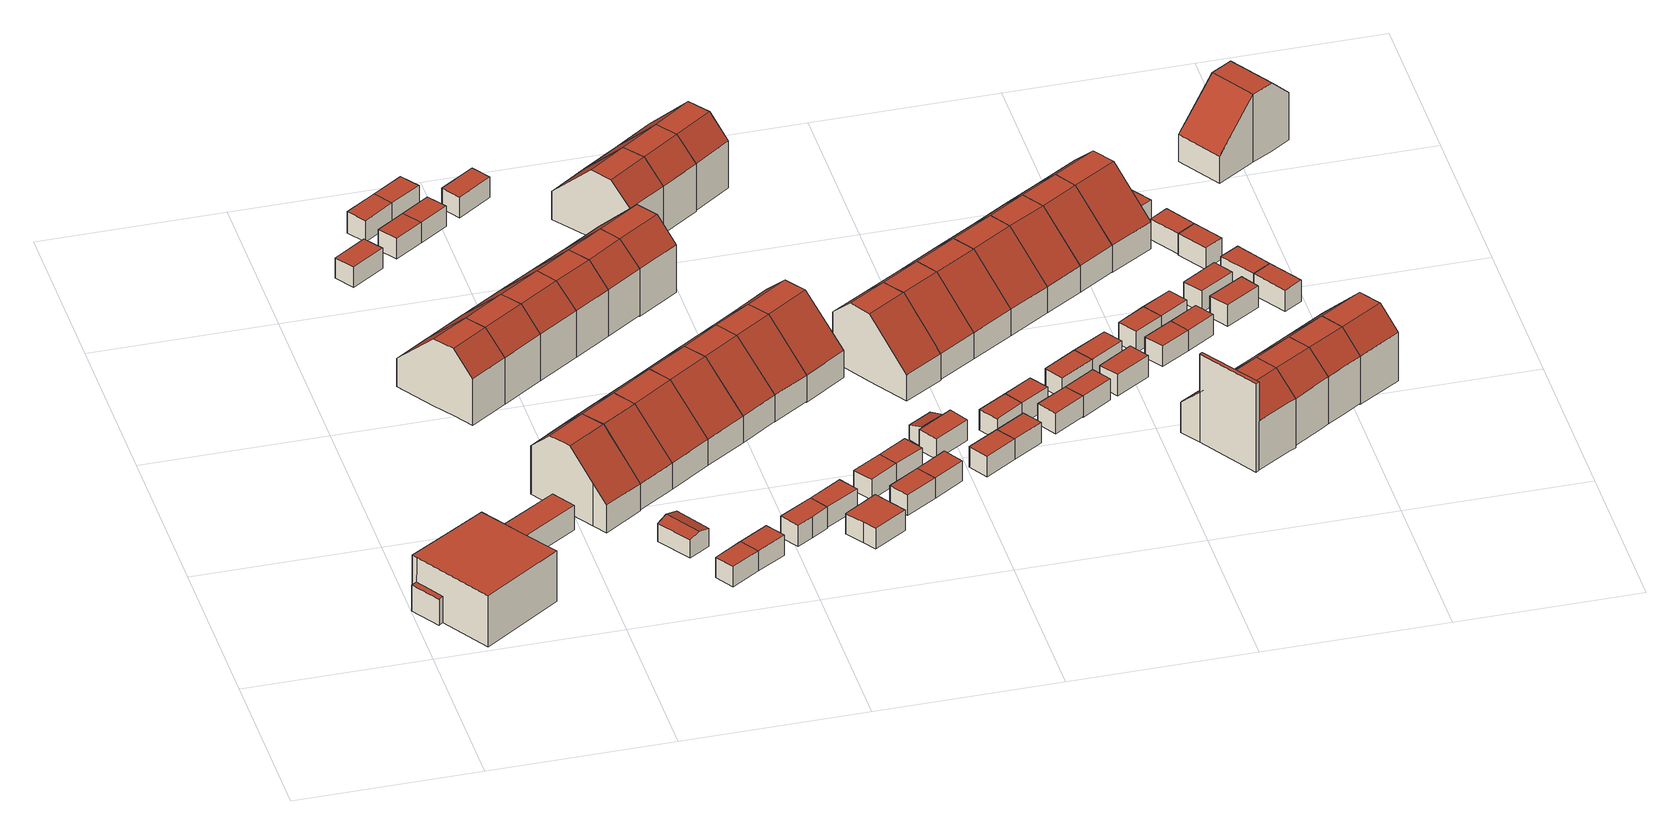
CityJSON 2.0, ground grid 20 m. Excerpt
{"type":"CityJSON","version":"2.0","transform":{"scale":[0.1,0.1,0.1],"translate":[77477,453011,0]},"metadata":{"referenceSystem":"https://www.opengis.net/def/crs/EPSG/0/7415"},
"CityObjects":{
"building1":{"type":"Building","attributes":{"Volume":748.45,"Dakoppervlakte":137.93,"Muuroppervlakte":320.01,"Vloeroppervlakte":137.93,"hoogte_Z_max_in_m_NAP":6.74,"GEB_DOEL":"woonfunctie","dateOfConstruction":"1980-01-01","measuredHeight":6.21},"geometry":[{"type":"Solid","lod":"2","boundaries":[[[[0,1,2,3,4,5,6,7,8,9,10,11,12]],[[13,14,15,16,17,18,19,20]],[[21,22,23,24]],[[25,26,27,28]],[[20,10,9,13]],[[4,3,17,16,28]],[[2,1,23,19,18]],[[1,0,24,23]],[[0,12,21,24]],[[22,21,12,11]],[[20,19,23,22,11,10]],[[28,27,5,4]],[[25,7,6,26]],[[27,26,6,5]],[[28,16,15,14,13,9,8,7,25]],[[2,18,17,3]]]],"semantics":{"surfaces":[{"type":"GroundSurface"},{"type":"RoofSurface"},{"type":"WallSurface"}],"values":[[0,1,1,1,2,2,2,2,2,2,2,2,2,2,2,2]]}}]},
"building2":{"type":"Building","attributes":{"Volume":328.91,"Dakoppervlakte":62.99,"Muuroppervlakte":180.88,"Vloeroppervlakte":48.89,"hoogte_Z_max_in_m_NAP":8.79,"GEB_DOEL":"woonfunctie","dateOfConstruction":"1979-01-01","measuredHeight":8.22},"geometry":[{"type":"Solid","lod":"2","boundaries":[[[[29,30,31,32,33,34,35,36]],[[37,38,39,40]],[[39,41,42,40]],[[43,44,42,41]],[[39,29,36,35,43,41]],[[34,44,43,35]],[[31,30,38,37]],[[39,38,30,29]],[[33,32,31,37,40,42,44,34]]]],"semantics":{"surfaces":[{"type":"GroundSurface"},{"type":"RoofSurface"},{"type":"WallSurface"}],"values":[[0,1,1,1,2,2,2,2,2]]}}]},
"building3":{"type":"Building","attributes":{"Volume":347.4,"Dakoppervlakte":66.38,"Muuroppervlakte":184.66,"Vloeroppervlakte":51.12,"hoogte_Z_max_in_m_NAP":8.81,"GEB_DOEL":"woonfunctie","dateOfConstruction":"1980-01-01","measuredHeight":8.3},"geometry":[{"type":"Solid","lod":"2","boundaries":[[[[45,46,47,48,49,50,51,52,53,54]],[[55,56,57,58,59]],[[55,60,61,56]],[[62,63,64,59,58]],[[47,46,63,62]],[[54,53,52,60,55,59,64,45]],[[51,61,60,52]],[[46,45,64,63]],[[49,48,47,62,58,57,56,61,51,50]]]],"semantics":{"surfaces":[{"type":"GroundSurface"},{"type":"RoofSurface"},{"type":"WallSurface"}],"values":[[0,1,1,1,2,2,2,2,2]]}}]},
"building4":{"type":"Building","attributes":{"Volume":26.04,"Dakoppervlakte":10.45,"Muuroppervlakte":33.63,"Vloeroppervlakte":10.45,"hoogte_Z_max_in_m_NAP":2.97,"GEB_DOEL":"onbekend","dateOfConstruction":"1979-01-01","measuredHeight":2.49},"geometry":[{"type":"Solid","lod":"2","boundaries":[[[[65,66,67,68]],[[69,70,71,72]],[[65,68,70,69]],[[68,67,71,70]],[[71,67,66,72]],[[72,66,65,69]]]],"semantics":{"surfaces":[{"type":"GroundSurface"},{"type":"RoofSurface"},{"type":"WallSurface"}],"values":[[0,1,2,2,2,2]]}}]},
"building5":{"type":"Building","attributes":{"Volume":370.6,"Dakoppervlakte":70.99,"Muuroppervlakte":186.48,"Vloeroppervlakte":55.1,"hoogte_Z_max_in_m_NAP":8.79,"GEB_DOEL":"woonfunctie","dateOfConstruction":"1979-01-01","measuredHeight":8.22},"geometry":[{"type":"Solid","lod":"2","boundaries":[[[[73,74,30,29,36,35,75,76]],[[38,77,78,39]],[[39,78,79,41]],[[80,43,41,79]],[[41,36,29,30,38,39]],[[77,38,30,74]],[[35,43,80,75]],[[43,35,36,41]],[[76,75,80,79,78,77,74,73]]]],"semantics":{"surfaces":[{"type":"GroundSurface"},{"type":"RoofSurface"},{"type":"WallSurface"}],"values":[[0,1,1,1,2,2,2,2,2]]}}]},
"building6":{"type":"Building","attributes":{"Volume":30.05,"Dakoppervlakte":12.86,"Muuroppervlakte":33.25,"Vloeroppervlakte":12.38,"hoogte_Z_max_in_m_NAP":3.21,"GEB_DOEL":"onbekend","dateOfConstruction":"1980-01-01","measuredHeight":2.62},"geometry":[{"type":"Solid","lod":"2","boundaries":[[[[81,82,83,84,85,86]],[[87,88,89,90]],[[91,90,89,92]],[[84,83,88,87]],[[81,86,91,92]],[[85,90,91,86]],[[92,89,88,83,82,81]],[[84,87,90,85]]]],"semantics":{"surfaces":[{"type":"GroundSurface"},{"type":"RoofSurface"},{"type":"WallSurface"}],"values":[[0,1,1,2,2,2,2,2]]}}]},
"building7":{"type":"Building","attributes":{"Volume":322.27,"Dakoppervlakte":62.77,"Muuroppervlakte":178.31,"Vloeroppervlakte":48.35,"hoogte_Z_max_in_m_NAP":8.81,"GEB_DOEL":"woonfunctie","dateOfConstruction":"1980-01-01","measuredHeight":8.18},"geometry":[{"type":"Solid","lod":"2","boundaries":[[[[93,94,95,96,97,98,99,100]],[[55,59,101,102]],[[55,102,103,60]],[[64,104,101,59]],[[99,103,102,101,93,100]],[[98,60,103,99]],[[95,94,104,64]],[[101,104,94,93]],[[60,98,97,96,95,64,59,55]]]],"semantics":{"surfaces":[{"type":"GroundSurface"},{"type":"RoofSurface"},{"type":"WallSurface"}],"values":[[0,1,1,1,2,2,2,2,2]]}}]},
"building8":{"type":"Building","attributes":{"Volume":22.07,"Dakoppervlakte":8.86,"Muuroppervlakte":30.44,"Vloeroppervlakte":8.86,"hoogte_Z_max_in_m_NAP":2.98,"GEB_DOEL":"onbekend","dateOfConstruction":"1980-01-01","measuredHeight":2.49},"geometry":[{"type":"Solid","lod":"2","boundaries":[[[[105,106,107,108]],[[109,110,111,112]],[[108,112,111,105]],[[108,107,109,112]],[[110,109,107,106]],[[105,111,110,106]]]],"semantics":{"surfaces":[{"type":"GroundSurface"},{"type":"RoofSurface"},{"type":"WallSurface"}],"values":[[0,1,2,2,2,2]]}}]},
"building9":{"type":"Building","attributes":{"Volume":25.07,"Dakoppervlakte":9.78,"Muuroppervlakte":33.18,"Vloeroppervlakte":9.78,"hoogte_Z_max_in_m_NAP":2.97,"GEB_DOEL":"onbekend","dateOfConstruction":"1979-01-01","measuredHeight":2.56},"geometry":[{"type":"Solid","lod":"2","boundaries":[[[[113,114,115,116]],[[117,118,119,120]],[[113,116,118,117]],[[116,115,119,118]],[[114,120,119,115]],[[114,113,117,120]]]],"semantics":{"surfaces":[{"type":"GroundSurface"},{"type":"RoofSurface"},{"type":"WallSurface"}],"values":[[0,1,2,2,2,2]]}}]},
"building10":{"type":"Building","attributes":{"Volume":22.53,"Dakoppervlakte":9.02,"Muuroppervlakte":30.72,"Vloeroppervlakte":9.02,"hoogte_Z_max_in_m_NAP":2.97,"GEB_DOEL":"onbekend","dateOfConstruction":"1979-01-01","measuredHeight":2.5},"geometry":[{"type":"Solid","lod":"2","boundaries":[[[[121,122,123,124]],[[125,126,127,128]],[[124,126,125,121]],[[124,123,127,126]],[[122,128,127,123]],[[121,125,128,122]]]],"semantics":{"surfaces":[{"type":"GroundSurface"},{"type":"RoofSurface"},{"type":"WallSurface"}],"values":[[0,1,2,2,2,2]]}}]},
"building11":{"type":"Building","attributes":{"Volume":367.57,"Dakoppervlakte":70.44,"Muuroppervlakte":186.09,"Vloeroppervlakte":54.66,"hoogte_Z_max_in_m_NAP":8.79,"GEB_DOEL":"woonfunctie","dateOfConstruction":"1979-01-01","measuredHeight":8.22},"geometry":[{"type":"Solid","lod":"2","boundaries":[[[[129,130,131,132,74,73,76,75]],[[77,133,134,78]],[[135,79,78,134]],[[136,80,79,135]],[[73,74,77,78,79,76]],[[74,132,133,77]],[[129,75,80,136]],[[80,75,76,79]],[[130,129,136,135,134,133,132,131]]]],"semantics":{"surfaces":[{"type":"GroundSurface"},{"type":"RoofSurface"},{"type":"WallSurface"}],"values":[[0,1,1,1,2,2,2,2,2]]}}]},
"building12":{"type":"Building","attributes":{"Volume":371.46,"Dakoppervlakte":72.3,"Muuroppervlakte":185,"Vloeroppervlakte":55.68,"hoogte_Z_max_in_m_NAP":8.81,"GEB_DOEL":"woonfunctie","dateOfConstruction":"1980-01-01","measuredHeight":8.19},"geometry":[{"type":"Solid","lod":"2","boundaries":[[[[100,99,137,138,139,140,94,93]],[[104,141,142,101]],[[143,144,103,102]],[[102,101,142,143]],[[93,94,104,101]],[[94,140,141,104]],[[99,103,144,137]],[[101,102,103,99,100,93]],[[142,141,140,139,138,137,144,143]]]],"semantics":{"surfaces":[{"type":"GroundSurface"},{"type":"RoofSurface"},{"type":"WallSurface"}],"values":[[0,1,1,1,2,2,2,2,2]]}}]},
"building13":{"type":"Building","attributes":{"Volume":22.11,"Dakoppervlakte":8.86,"Muuroppervlakte":30.48,"Vloeroppervlakte":8.86,"hoogte_Z_max_in_m_NAP":2.98,"GEB_DOEL":"onbekend","dateOfConstruction":"1980-01-01","measuredHeight":2.5},"geometry":[{"type":"Solid","lod":"2","boundaries":[[[[105,145,146,106]],[[111,110,147,148]],[[105,106,110,111]],[[106,146,147,110]],[[145,148,147,146]],[[105,111,148,145]]]],"semantics":{"surfaces":[{"type":"GroundSurface"},{"type":"RoofSurface"},{"type":"WallSurface"}],"values":[[0,1,2,2,2,2]]}}]},
"building14":{"type":"Building","attributes":{"Volume":24.28,"Dakoppervlakte":9.7,"Muuroppervlakte":32.24,"Vloeroppervlakte":9.7,"hoogte_Z_max_in_m_NAP":2.97,"GEB_DOEL":"onbekend","dateOfConstruction":"1979-01-01","measuredHeight":2.5},"geometry":[{"type":"Solid","lod":"2","boundaries":[[[[149,150,151,152]],[[153,154,117,120]],[[151,150,120,117]],[[150,149,153,120]],[[152,154,153,149]],[[152,151,117,154]]]],"semantics":{"surfaces":[{"type":"GroundSurface"},{"type":"RoofSurface"},{"type":"WallSurface"}],"values":[[0,1,2,2,2,2]]}}]},
"building15":{"type":"Building","attributes":{"Volume":22.43,"Dakoppervlakte":9,"Muuroppervlakte":30.63,"Vloeroppervlakte":9,"hoogte_Z_max_in_m_NAP":2.97,"GEB_DOEL":"onbekend","dateOfConstruction":"1979-01-01","measuredHeight":2.49},"geometry":[{"type":"Solid","lod":"2","boundaries":[[[[121,155,156,122]],[[125,128,157,158]],[[121,122,128,125]],[[122,156,157,128]],[[155,158,157,156]],[[121,125,158,155]]]],"semantics":{"surfaces":[{"type":"GroundSurface"},{"type":"RoofSurface"},{"type":"WallSurface"}],"values":[[0,1,2,2,2,2]]}}]},
"building16":{"type":"Building","attributes":{"Volume":331.42,"Dakoppervlakte":63.51,"Muuroppervlakte":181.22,"Vloeroppervlakte":49.29,"hoogte_Z_max_in_m_NAP":8.79,"GEB_DOEL":"woonfunctie","dateOfConstruction":"1979-01-01","measuredHeight":8.22},"geometry":[{"type":"Solid","lod":"2","boundaries":[[[[130,129,159,160,161,162,132,131]],[[133,163,164,134]],[[164,165,135,134]],[[166,136,135,165]],[[160,159,166,165]],[[129,136,166,159]],[[163,133,132,162]],[[165,164,163,162,161,160]],[[130,131,132,133,134,135,136,129]]]],"semantics":{"surfaces":[{"type":"GroundSurface"},{"type":"RoofSurface"},{"type":"WallSurface"}],"values":[[0,1,1,1,2,2,2,2,2]]}}]},
"building17":{"type":"Building","attributes":{"Volume":363.91,"Dakoppervlakte":70.53,"Muuroppervlakte":184.78,"Vloeroppervlakte":54.31,"hoogte_Z_max_in_m_NAP":8.81,"GEB_DOEL":"woonfunctie","dateOfConstruction":"1980-01-01","measuredHeight":8.22},"geometry":[{"type":"Solid","lod":"2","boundaries":[[[[137,167,168,169,170,140,139,138]],[[141,171,172,142]],[[142,172,173,143]],[[143,173,174,144]],[[139,140,141,142]],[[140,170,171,141]],[[137,144,174,167]],[[142,143,144,137,138,139]],[[168,167,174,173,172,171,170,169]]]],"semantics":{"surfaces":[{"type":"GroundSurface"},{"type":"RoofSurface"},{"type":"WallSurface"}],"values":[[0,1,1,1,2,2,2,2,2]]}}]},
"building18":{"type":"Building","attributes":{"Volume":26.15,"Dakoppervlakte":10.27,"Muuroppervlakte":34.13,"Vloeroppervlakte":10.27,"hoogte_Z_max_in_m_NAP":2.98,"GEB_DOEL":"onbekend","dateOfConstruction":"1980-01-01","measuredHeight":2.55},"geometry":[{"type":"Solid","lod":"2","boundaries":[[[[175,176,177,178,179]],[[180,181,182,183,184]],[[177,176,181,180]],[[176,175,182,181]],[[175,179,183,182]],[[178,184,183,179]],[[178,177,180,184]]]],"semantics":{"surfaces":[{"type":"GroundSurface"},{"type":"RoofSurface"},{"type":"WallSurface"}],"values":[[0,1,2,2,2,2,2]]}}]},
"building19":{"type":"Building","attributes":{"Volume":27.3,"Dakoppervlakte":10.95,"Muuroppervlakte":34.68,"Vloeroppervlakte":10.95,"hoogte_Z_max_in_m_NAP":2.97,"GEB_DOEL":"onbekend","dateOfConstruction":"1979-01-01","measuredHeight":2.49},"geometry":[{"type":"Solid","lod":"2","boundaries":[[[[185,186,187,188,189]],[[190,191,192,193,194]],[[192,191,188,187]],[[186,193,192,187]],[[186,185,194,193]],[[191,190,194,185,189,188]]]],"semantics":{"surfaces":[{"type":"GroundSurface"},{"type":"RoofSurface"},{"type":"WallSurface"}],"values":[[0,1,2,2,2,2]]}}]},
"building20":{"type":"Building","attributes":{"Volume":327.81,"Dakoppervlakte":62.83,"Muuroppervlakte":180.84,"Vloeroppervlakte":48.76,"hoogte_Z_max_in_m_NAP":8.79,"GEB_DOEL":"woonfunctie","dateOfConstruction":"1979-01-01","measuredHeight":8.23},"geometry":[{"type":"Solid","lod":"2","boundaries":[[[[162,161,160,159,195,196,197,198]],[[164,163,199,200]],[[201,165,164,200]],[[202,166,165,201]],[[165,160,161,162,163,164]],[[199,163,162,198]],[[195,159,166,202]],[[160,165,166,159]],[[196,195,202,201,200,199,198,197]]]],"semantics":{"surfaces":[{"type":"GroundSurface"},{"type":"RoofSurface"},{"type":"WallSurface"}],"values":[[0,1,1,1,2,2,2,2,2]]}}]},
"building21":{"type":"Building","attributes":{"Volume":333.55,"Dakoppervlakte":64.47,"Muuroppervlakte":181.27,"Vloeroppervlakte":49.64,"hoogte_Z_max_in_m_NAP":8.81,"GEB_DOEL":"woonfunctie","dateOfConstruction":"1980-01-01","measuredHeight":8.25},"geometry":[{"type":"Solid","lod":"2","boundaries":[[[[167,203,204,205,206,170,169,168]],[[171,207,208,172]],[[209,173,172,208]],[[209,210,174,173]],[[208,205,204,203,210,209]],[[167,174,210,203]],[[170,206,207,171]],[[207,206,205,208]],[[174,167,168,169,170,171,172,173]]]],"semantics":{"surfaces":[{"type":"GroundSurface"},{"type":"RoofSurface"},{"type":"WallSurface"}],"values":[[0,1,1,1,2,2,2,2,2]]}}]},
"building22":{"type":"Building","attributes":{"Volume":25.91,"Dakoppervlakte":10.37,"Muuroppervlakte":33.59,"Vloeroppervlakte":10.37,"hoogte_Z_max_in_m_NAP":2.98,"GEB_DOEL":"onbekend","dateOfConstruction":"1980-01-01","measuredHeight":2.5},"geometry":[{"type":"Solid","lod":"2","boundaries":[[[[211,212,213,214]],[[180,184,215,216]],[[211,214,184,180]],[[214,213,215,184]],[[212,216,215,213]],[[216,212,211,180]]]],"semantics":{"surfaces":[{"type":"GroundSurface"},{"type":"RoofSurface"},{"type":"WallSurface"}],"values":[[0,1,2,2,2,2]]}}]},
"building23":{"type":"Building","attributes":{"Volume":43.9,"Dakoppervlakte":17.48,"Muuroppervlakte":42.08,"Vloeroppervlakte":17.48,"hoogte_Z_max_in_m_NAP":2.98,"GEB_DOEL":"onbekend","dateOfConstruction":"1980-01-01","measuredHeight":2.51},"geometry":[{"type":"Solid","lod":"2","boundaries":[[[[217,218,219,220,221,222]],[[223,224,225,226,227,228]],[[224,223,217,222]],[[226,225,224,222,221,220]],[[220,219,227,226]],[[218,228,227,219]],[[223,228,218,217]]]],"semantics":{"surfaces":[{"type":"GroundSurface"},{"type":"RoofSurface"},{"type":"WallSurface"}],"values":[[0,1,2,2,2,2,2]]}}]},
"building24":{"type":"Building","attributes":{"Volume":389.28,"Dakoppervlakte":73.35,"Muuroppervlakte":191.8,"Vloeroppervlakte":56.93,"hoogte_Z_max_in_m_NAP":8.79,"GEB_DOEL":"woonfunctie","dateOfConstruction":"1979-01-01","measuredHeight":8.34},"geometry":[{"type":"Solid","lod":"2","boundaries":[[[[229,230,231,232,233,234,235,236,237]],[[238,239,240,202,201]],[[199,241,242,200]],[[238,201,200,242]],[[231,230,199,200,201,232]],[[230,229,241,199]],[[234,233,202,240]],[[202,233,232,201]],[[241,229,237,236,235,234,240,239,238,242]]]],"semantics":{"surfaces":[{"type":"GroundSurface"},{"type":"RoofSurface"},{"type":"WallSurface"}],"values":[[0,1,1,1,2,2,2,2,2]]}}]},
"building25":{"type":"Building","attributes":{"Volume":328.71,"Dakoppervlakte":62.86,"Muuroppervlakte":182.79,"Vloeroppervlakte":48.39,"hoogte_Z_max_in_m_NAP":8.81,"GEB_DOEL":"woonfunctie","dateOfConstruction":"1980-01-01","measuredHeight":8.32},"geometry":[{"type":"Solid","lod":"2","boundaries":[[[[243,244,245,246,247,248,249,250,251]],[[252,253,210,209]],[[207,254,255,208]],[[208,255,256,252,209]],[[243,256,255,244]],[[251,250,253,252,256,243]],[[250,249,210,253]],[[210,249,248,247,246,207,208,209]],[[246,245,254,207]],[[254,245,244,255]]]],"semantics":{"surfaces":[{"type":"GroundSurface"},{"type":"RoofSurface"},{"type":"WallSurface"}],"values":[[0,1,1,1,2,2,2,2,2,2]]}}]},
"building26":{"type":"Building","attributes":{"Volume":22.51,"Dakoppervlakte":8.98,"Muuroppervlakte":30.77,"Vloeroppervlakte":8.98,"hoogte_Z_max_in_m_NAP":2.98,"GEB_DOEL":"onbekend","dateOfConstruction":"1980-01-01","measuredHeight":2.51},"geometry":[{"type":"Solid","lod":"2","boundaries":[[[[257,258,259,260]],[[261,262,263,264]],[[257,260,262,261]],[[260,259,263,262]],[[258,264,263,259]],[[258,257,261,264]]]],"semantics":{"surfaces":[{"type":"GroundSurface"},{"type":"RoofSurface"},{"type":"WallSurface"}],"values":[[0,1,2,2,2,2]]}}]},
"building27":{"type":"Building","attributes":{"Volume":352.58,"Dakoppervlakte":67.32,"Muuroppervlakte":185.71,"Vloeroppervlakte":51.69,"hoogte_Z_max_in_m_NAP":8.83,"GEB_DOEL":"woonfunctie","dateOfConstruction":"1979-01-01","measuredHeight":8.35},"geometry":[{"type":"Solid","lod":"2","boundaries":[[[[265,266,267,268,269,270,271,272]],[[273,274,275,276]],[[273,277,278,274]],[[279,280,278,277]],[[271,279,277,272]],[[280,279,271,270]],[[266,276,275,267]],[[277,273,276,266,265,272]],[[268,267,275,274,278,280,270,269]]]],"semantics":{"surfaces":[{"type":"GroundSurface"},{"type":"RoofSurface"},{"type":"WallSurface"}],"values":[[0,1,1,1,2,2,2,2,2]]}}]},
"building28":{"type":"Building","attributes":{"Volume":23.99,"Dakoppervlakte":9.77,"Muuroppervlakte":31.72,"Vloeroppervlakte":9.77,"hoogte_Z_max_in_m_NAP":2.98,"GEB_DOEL":"onbekend","dateOfConstruction":"1980-01-01","measuredHeight":2.46},"geometry":[{"type":"Solid","lod":"2","boundaries":[[[[281,282,283,284]],[[285,286,287,288]],[[282,288,287,283]],[[282,281,285,288]],[[285,281,284,286]],[[283,287,286,284]]]],"semantics":{"surfaces":[{"type":"GroundSurface"},{"type":"RoofSurface"},{"type":"WallSurface"}],"values":[[0,1,2,2,2,2]]}}]},
"building29":{"type":"Building","attributes":{"Volume":389.58,"Dakoppervlakte":74.08,"Muuroppervlakte":191.22,"Vloeroppervlakte":57.02,"hoogte_Z_max_in_m_NAP":8.81,"GEB_DOEL":"woonfunctie","dateOfConstruction":"1980-01-01","measuredHeight":8.38},"geometry":[{"type":"Solid","lod":"2","boundaries":[[[[289,290,291,292,293,294,295,296,297]],[[254,298,299,255]],[[255,299,300,252,256]],[[252,300,301,253]],[[296,295,254,255]],[[295,294,298,254]],[[298,294,293,292,291,301,300,299]],[[291,290,253,301]],[[256,252,253,290,289,297]],[[296,255,256,297]]]],"semantics":{"surfaces":[{"type":"GroundSurface"},{"type":"RoofSurface"},{"type":"WallSurface"}],"values":[[0,1,1,1,2,2,2,2,2,2]]}}]},
"building30":{"type":"Building","attributes":{"Volume":22.31,"Dakoppervlakte":8.96,"Muuroppervlakte":30.54,"Vloeroppervlakte":8.96,"hoogte_Z_max_in_m_NAP":2.98,"GEB_DOEL":"onbekend","dateOfConstruction":"1980-01-01","measuredHeight":2.49},"geometry":[{"type":"Solid","lod":"2","boundaries":[[[[302,258,257,303]],[[261,264,304,305]],[[257,258,264,261]],[[258,302,304,264]],[[303,305,304,302]],[[257,261,305,303]]]],"semantics":{"surfaces":[{"type":"GroundSurface"},{"type":"RoofSurface"},{"type":"WallSurface"}],"values":[[0,1,2,2,2,2]]}}]},
"building31":{"type":"Building","attributes":{"Volume":354.08,"Dakoppervlakte":68.24,"Muuroppervlakte":184.48,"Vloeroppervlakte":52.4,"hoogte_Z_max_in_m_NAP":8.83,"GEB_DOEL":"woonfunctie","dateOfConstruction":"1979-01-01","measuredHeight":8.29},"geometry":[{"type":"Solid","lod":"2","boundaries":[[[[265,272,271,306,307,308,309,266]],[[310,311,273,276]],[[311,312,277,273]],[[313,279,277,312]],[[279,313,306,271]],[[309,310,276,266]],[[306,313,312,311,310,309,308,307]],[[276,273,277,279,271,272,265,266]]]],"semantics":{"surfaces":[{"type":"GroundSurface"},{"type":"RoofSurface"},{"type":"WallSurface"}],"values":[[0,1,1,1,2,2,2,2]]}}]},
"building32":{"type":"Building","attributes":{"Volume":23.8,"Dakoppervlakte":9.77,"Muuroppervlakte":31.46,"Vloeroppervlakte":9.77,"hoogte_Z_max_in_m_NAP":2.98,"GEB_DOEL":"onbekend","dateOfConstruction":"1980-01-01","measuredHeight":2.44},"geometry":[{"type":"Solid","lod":"2","boundaries":[[[[283,314,315,284]],[[316,287,286,317]],[[283,284,286,287]],[[286,284,315,317]],[[314,316,317,315]],[[316,314,283,287]]]],"semantics":{"surfaces":[{"type":"GroundSurface"},{"type":"RoofSurface"},{"type":"WallSurface"}],"values":[[0,1,2,2,2,2]]}}]},
"building33":{"type":"Building","attributes":{"Volume":11.42,"Dakoppervlakte":5.9,"Muuroppervlakte":20.16,"Vloeroppervlakte":5.55,"hoogte_Z_max_in_m_NAP":2.94,"GEB_DOEL":"onbekend","dateOfConstruction":"1980-01-01","measuredHeight":2.39},"geometry":[{"type":"Solid","lod":"2","boundaries":[[[[318,319,320,321]],[[322,323,324,325]],[[318,321,323,322]],[[320,324,323,321]],[[324,320,319,325]],[[319,318,322,325]]]],"semantics":{"surfaces":[{"type":"GroundSurface"},{"type":"RoofSurface"},{"type":"WallSurface"}],"values":[[0,1,2,2,2,2]]}}]},
"building34":{"type":"Building","attributes":{"Volume":27.29,"Dakoppervlakte":10.94,"Muuroppervlakte":34.73,"Vloeroppervlakte":10.94,"hoogte_Z_max_in_m_NAP":2.98,"GEB_DOEL":"onbekend","dateOfConstruction":"1980-01-01","measuredHeight":2.49},"geometry":[{"type":"Solid","lod":"2","boundaries":[[[[326,327,328,329]],[[330,331,332,333]],[[326,329,332,331]],[[329,328,333,332]],[[330,333,328,327]],[[327,326,331,330]]]],"semantics":{"surfaces":[{"type":"GroundSurface"},{"type":"RoofSurface"},{"type":"WallSurface"}],"values":[[0,1,2,2,2,2]]}}]},
"building35":{"type":"Building","attributes":{"Volume":345.46,"Dakoppervlakte":67.02,"Muuroppervlakte":182.14,"Vloeroppervlakte":51.47,"hoogte_Z_max_in_m_NAP":8.83,"GEB_DOEL":"woonfunctie","dateOfConstruction":"1979-01-01","measuredHeight":8.24},"geometry":[{"type":"Solid","lod":"2","boundaries":[[[[334,335,336,337,338,339,340,341]],[[342,313,312,343]],[[344,311,310,345]],[[343,312,311,344]],[[340,342,343,341]],[[339,313,342,340]],[[335,345,310,336]],[[343,344,345,335,334,341]],[[337,336,310,311,312,313,339,338]]]],"semantics":{"surfaces":[{"type":"GroundSurface"},{"type":"RoofSurface"},{"type":"WallSurface"}],"values":[[0,1,1,1,2,2,2,2,2]]}}]},
"building36":{"type":"Building","attributes":{"Volume":340,"Dakoppervlakte":64.78,"Muuroppervlakte":184.38,"Vloeroppervlakte":50.16,"hoogte_Z_max_in_m_NAP":8.78,"GEB_DOEL":"woonfunctie","dateOfConstruction":"1980-01-01","measuredHeight":8.31},"geometry":[{"type":"Solid","lod":"2","boundaries":[[[[346,347,348,349,350,351,352,353,354]],[[355,356,357,358]],[[357,359,360,361,358]],[[361,360,362,363]],[[348,347,362,360]],[[346,363,362,347]],[[353,352,355,358,361,363,346,354]],[[352,351,356,355]],[[350,349,359,357,356,351]],[[360,359,349,348]]]],"semantics":{"surfaces":[{"type":"GroundSurface"},{"type":"RoofSurface"},{"type":"WallSurface"}],"values":[[0,1,1,1,2,2,2,2,2,2]]}}]},
"building37":{"type":"Building","attributes":{"Volume":24.1,"Dakoppervlakte":9.57,"Muuroppervlakte":32.13,"Vloeroppervlakte":9.57,"hoogte_Z_max_in_m_NAP":2.98,"GEB_DOEL":"onbekend","dateOfConstruction":"1980-01-01","measuredHeight":2.52},"geometry":[{"type":"Solid","lod":"2","boundaries":[[[[364,365,366,367]],[[368,369,370,371]],[[367,369,368,364]],[[367,366,370,369]],[[365,371,370,366]],[[364,368,371,365]]]],"semantics":{"surfaces":[{"type":"GroundSurface"},{"type":"RoofSurface"},{"type":"WallSurface"}],"values":[[0,1,2,2,2,2]]}}]},
"building38":{"type":"Building","attributes":{"Volume":23.91,"Dakoppervlakte":9.57,"Muuroppervlakte":31.89,"Vloeroppervlakte":9.57,"hoogte_Z_max_in_m_NAP":2.98,"GEB_DOEL":"onbekend","dateOfConstruction":"1980-01-01","measuredHeight":2.5},"geometry":[{"type":"Solid","lod":"2","boundaries":[[[[364,372,373,365]],[[368,371,374,375]],[[364,365,371,368]],[[365,373,374,371]],[[372,375,374,373]],[[364,368,375,372]]]],"semantics":{"surfaces":[{"type":"GroundSurface"},{"type":"RoofSurface"},{"type":"WallSurface"}],"values":[[0,1,2,2,2,2]]}}]},
"building39":{"type":"Building","attributes":{"Volume":22.94,"Dakoppervlakte":9.07,"Muuroppervlakte":31.25,"Vloeroppervlakte":9.07,"hoogte_Z_max_in_m_NAP":3,"GEB_DOEL":"onbekend","dateOfConstruction":"1980-01-01","measuredHeight":2.53},"geometry":[{"type":"Solid","lod":"2","boundaries":[[[[376,377,378,379]],[[380,381,382,383]],[[379,382,381,376]],[[379,378,383,382]],[[380,383,378,377]],[[380,377,376,381]]]],"semantics":{"surfaces":[{"type":"GroundSurface"},{"type":"RoofSurface"},{"type":"WallSurface"}],"values":[[0,1,2,2,2,2]]}}]},
"building40":{"type":"Building","attributes":{"Volume":330.9,"Dakoppervlakte":64.22,"Muuroppervlakte":179.39,"Vloeroppervlakte":49.76,"hoogte_Z_max_in_m_NAP":8.78,"GEB_DOEL":"woonfunctie","dateOfConstruction":"1980-01-01","measuredHeight":8.17},"geometry":[{"type":"Solid","lod":"2","boundaries":[[[[384,385,386,387,388,389,390,391,392]],[[356,393,394,357]],[[360,359,357,394,395]],[[395,396,362,360]],[[392,391,359,360]],[[357,359,391,390,389,356]],[[393,356,389,388]],[[386,385,396,395,394,393,388,387]],[[384,362,396,385]],[[360,362,384,392]]]],"semantics":{"surfaces":[{"type":"GroundSurface"},{"type":"RoofSurface"},{"type":"WallSurface"}],"values":[[0,1,1,1,2,2,2,2,2,2]]}}]},
"building41":{"type":"Building","attributes":{"Volume":23.5,"Dakoppervlakte":9.07,"Muuroppervlakte":32.03,"Vloeroppervlakte":9.07,"hoogte_Z_max_in_m_NAP":3,"GEB_DOEL":"onbekend","dateOfConstruction":"1980-01-01","measuredHeight":2.59},"geometry":[{"type":"Solid","lod":"2","boundaries":[[[[397,398,399,400]],[[401,402,381,380]],[[399,398,380,381]],[[398,397,401,380]],[[400,402,401,397]],[[402,400,399,381]]]],"semantics":{"surfaces":[{"type":"GroundSurface"},{"type":"RoofSurface"},{"type":"WallSurface"}],"values":[[0,1,2,2,2,2]]}}]},
"building42":{"type":"Building","attributes":{"Volume":367.06,"Dakoppervlakte":71.13,"Muuroppervlakte":184.82,"Vloeroppervlakte":55.1,"hoogte_Z_max_in_m_NAP":8.78,"GEB_DOEL":"woonfunctie","dateOfConstruction":"1980-01-01","measuredHeight":8.19},"geometry":[{"type":"Solid","lod":"2","boundaries":[[[[403,404,405,406,388,387,386,385]],[[394,407,408,395]],[[407,394,393,409]],[[410,396,395,408]],[[404,403,410,408]],[[410,403,385,396]],[[388,406,409,393]],[[407,409,406,405,404,408]],[[387,388,393,394,395,396,385,386]]]],"semantics":{"surfaces":[{"type":"GroundSurface"},{"type":"RoofSurface"},{"type":"WallSurface"}],"values":[[0,1,1,1,2,2,2,2,2]]}}]},
"building43":{"type":"Building","attributes":{"Volume":24.39,"Dakoppervlakte":9.72,"Muuroppervlakte":32.35,"Vloeroppervlakte":9.72,"hoogte_Z_max_in_m_NAP":2.98,"GEB_DOEL":"onbekend","dateOfConstruction":"1980-01-01","measuredHeight":2.51},"geometry":[{"type":"Solid","lod":"2","boundaries":[[[[411,412,413,414]],[[415,416,417,418]],[[414,416,415,411]],[[414,413,417,416]],[[412,418,417,413]],[[412,411,415,418]]]],"semantics":{"surfaces":[{"type":"GroundSurface"},{"type":"RoofSurface"},{"type":"WallSurface"}],"values":[[0,1,2,2,2,2]]}}]},
"building44":{"type":"Building","attributes":{"Volume":24.69,"Dakoppervlakte":9.71,"Muuroppervlakte":32.74,"Vloeroppervlakte":9.71,"hoogte_Z_max_in_m_NAP":2.98,"GEB_DOEL":"onbekend","dateOfConstruction":"1980-01-01","measuredHeight":2.54},"geometry":[{"type":"Solid","lod":"2","boundaries":[[[[419,420,421,422]],[[423,424,415,418]],[[421,420,418,415]],[[420,419,423,418]],[[422,424,423,419]],[[421,415,424,422]]]],"semantics":{"surfaces":[{"type":"GroundSurface"},{"type":"RoofSurface"},{"type":"WallSurface"}],"values":[[0,1,2,2,2,2]]}}]},
"building45":{"type":"Building","attributes":{"Volume":26.26,"Dakoppervlakte":10.39,"Muuroppervlakte":34.02,"Vloeroppervlakte":10.39,"hoogte_Z_max_in_m_NAP":3,"GEB_DOEL":"onbekend","dateOfConstruction":"1980-01-01","measuredHeight":2.53},"geometry":[{"type":"Solid","lod":"2","boundaries":[[[[425,426,427,428]],[[429,430,431,432]],[[426,432,431,427]],[[426,425,429,432]],[[428,430,429,425]],[[427,431,430,428]]]],"semantics":{"surfaces":[{"type":"GroundSurface"},{"type":"RoofSurface"},{"type":"WallSurface"}],"values":[[0,1,2,2,2,2]]}}]},
"building46":{"type":"Building","attributes":{"Volume":367.02,"Dakoppervlakte":71.04,"Muuroppervlakte":184.98,"Vloeroppervlakte":55.03,"hoogte_Z_max_in_m_NAP":8.78,"GEB_DOEL":"woonfunctie","dateOfConstruction":"1980-01-01","measuredHeight":8.19},"geometry":[{"type":"Solid","lod":"2","boundaries":[[[[404,403,433,434,435,436,406,405]],[[437,407,409,438]],[[437,439,408,407]],[[440,410,408,439]],[[434,433,440,439]],[[403,410,440,433]],[[406,436,438,409]],[[438,436,435,434,439,437]],[[407,408,410,403,404,405,406,409]]]],"semantics":{"surfaces":[{"type":"GroundSurface"},{"type":"RoofSurface"},{"type":"WallSurface"}],"values":[[0,1,1,1,2,2,2,2,2]]}}]},
"building47":{"type":"Building","attributes":{"Volume":26.34,"Dakoppervlakte":10.39,"Muuroppervlakte":34.12,"Vloeroppervlakte":10.39,"hoogte_Z_max_in_m_NAP":3,"GEB_DOEL":"onbekend","dateOfConstruction":"1980-01-01","measuredHeight":2.54},"geometry":[{"type":"Solid","lod":"2","boundaries":[[[[427,441,442,428]],[[443,431,430,444]],[[427,428,430,431]],[[430,428,442,444]],[[441,443,444,442]],[[427,431,443,441]]]],"semantics":{"surfaces":[{"type":"GroundSurface"},{"type":"RoofSurface"},{"type":"WallSurface"}],"values":[[0,1,2,2,2,2]]}}]},
"building48":{"type":"Building","attributes":{"Volume":28.36,"Dakoppervlakte":10.92,"Muuroppervlakte":36.05,"Vloeroppervlakte":10.92,"hoogte_Z_max_in_m_NAP":2.98,"GEB_DOEL":"onbekend","dateOfConstruction":"1980-01-01","measuredHeight":2.6},"geometry":[{"type":"Solid","lod":"2","boundaries":[[[[445,446,447,448]],[[449,450,451,452]],[[445,448,449,452]],[[448,447,450,449]],[[446,451,450,447]],[[451,446,445,452]]]],"semantics":{"surfaces":[{"type":"GroundSurface"},{"type":"RoofSurface"},{"type":"WallSurface"}],"values":[[0,1,2,2,2,2]]}}]},
"building49":{"type":"Building","attributes":{"Volume":325.68,"Dakoppervlakte":63.16,"Muuroppervlakte":179.14,"Vloeroppervlakte":48.93,"hoogte_Z_max_in_m_NAP":8.78,"GEB_DOEL":"woonfunctie","dateOfConstruction":"1980-01-01","measuredHeight":8.18},"geometry":[{"type":"Solid","lod":"2","boundaries":[[[[453,454,436,435,434,433,455,456]],[[457,437,438,458]],[[457,459,439,437]],[[460,440,439,459]],[[456,455,460,459,457,453]],[[433,440,460,455]],[[458,438,436,454]],[[458,454,453,457]],[[440,433,434,435,436,438,437,439]]]],"semantics":{"surfaces":[{"type":"GroundSurface"},{"type":"RoofSurface"},{"type":"WallSurface"}],"values":[[0,1,1,1,2,2,2,2,2]]}}]},
"building50":{"type":"Building","attributes":{"Volume":431.73,"Dakoppervlakte":76.05,"Muuroppervlakte":253.72,"Vloeroppervlakte":59.64,"hoogte_Z_max_in_m_NAP":11.13,"GEB_DOEL":"woonfunctie","dateOfConstruction":"1980-01-01","measuredHeight":10.87},"geometry":[{"type":"Solid","lod":"2","boundaries":[[[[461,462,463,464,465,466,467,468,469,470]],[[471,472,473,474,475]],[[476,477,473,472]],[[478,479,480,481,477,476,482]],[[483,484,485,486]],[[464,463,482,476]],[[479,461,470,480]],[[474,468,467,466,471,475]],[[476,472,471,466,465,464]],[[485,484,469,468,474]],[[484,483,480,470,469]],[[477,481,486,485,474,473]],[[481,480,483,486]],[[482,463,462,461,479,478]]]],"semantics":{"surfaces":[{"type":"GroundSurface"},{"type":"RoofSurface"},{"type":"WallSurface"}],"values":[[0,1,1,1,1,2,2,2,2,2,2,2,2,2]]}}]},
"building51":{"type":"Building","attributes":{"Volume":22.92,"Dakoppervlakte":8.95,"Muuroppervlakte":31.39,"Vloeroppervlakte":8.95,"hoogte_Z_max_in_m_NAP":3,"GEB_DOEL":"onbekend","dateOfConstruction":"1980-01-01","measuredHeight":2.56},"geometry":[{"type":"Solid","lod":"2","boundaries":[[[[487,488,489,490]],[[491,492,493,494]],[[490,494,493,487]],[[490,489,491,494]],[[488,492,491,489]],[[487,493,492,488]]]],"semantics":{"surfaces":[{"type":"GroundSurface"},{"type":"RoofSurface"},{"type":"WallSurface"}],"values":[[0,1,2,2,2,2]]}}]},
"building52":{"type":"Building","attributes":{"Volume":326.1,"Dakoppervlakte":63.13,"Muuroppervlakte":179.45,"Vloeroppervlakte":48.91,"hoogte_Z_max_in_m_NAP":8.78,"GEB_DOEL":"woonfunctie","dateOfConstruction":"1980-01-01","measuredHeight":8.19},"geometry":[{"type":"Solid","lod":"2","boundaries":[[[[495,496,497,498,454,453,456,455]],[[499,457,458,500]],[[499,501,459,457]],[[502,460,459,501]],[[499,497,496,495,502,501]],[[455,460,502,495]],[[500,458,454,498]],[[500,498,497,499]],[[457,459,460,455,456,453,454,458]]]],"semantics":{"surfaces":[{"type":"GroundSurface"},{"type":"RoofSurface"},{"type":"WallSurface"}],"values":[[0,1,1,1,2,2,2,2,2]]}}]},
"building53":{"type":"Building","attributes":{"Volume":22.47,"Dakoppervlakte":8.99,"Muuroppervlakte":30.7,"Vloeroppervlakte":8.99,"hoogte_Z_max_in_m_NAP":3,"GEB_DOEL":"onbekend","dateOfConstruction":"1980-01-01","measuredHeight":2.5},"geometry":[{"type":"Solid","lod":"2","boundaries":[[[[503,504,505,506]],[[507,508,509,510]],[[504,510,509,505]],[[504,503,507,510]],[[506,508,507,503]],[[505,509,508,506]]]],"semantics":{"surfaces":[{"type":"GroundSurface"},{"type":"RoofSurface"},{"type":"WallSurface"}],"values":[[0,1,2,2,2,2]]}}]},
"building54":{"type":"Building","attributes":{"Volume":23.16,"Dakoppervlakte":8.95,"Muuroppervlakte":31.72,"Vloeroppervlakte":8.95,"hoogte_Z_max_in_m_NAP":3,"GEB_DOEL":"onbekend","dateOfConstruction":"1980-01-01","measuredHeight":2.59},"geometry":[{"type":"Solid","lod":"2","boundaries":[[[[487,511,512,488]],[[492,513,514,493]],[[487,488,492,493]],[[488,512,513,492]],[[511,514,513,512]],[[487,493,514,511]]]],"semantics":{"surfaces":[{"type":"GroundSurface"},{"type":"RoofSurface"},{"type":"WallSurface"}],"values":[[0,1,2,2,2,2]]}}]},
"building55":{"type":"Building","attributes":{"Volume":333.13,"Dakoppervlakte":63.78,"Muuroppervlakte":181.96,"Vloeroppervlakte":49.46,"hoogte_Z_max_in_m_NAP":8.79,"GEB_DOEL":"woonfunctie","dateOfConstruction":"1980-01-01","measuredHeight":8.21},"geometry":[{"type":"Solid","lod":"2","boundaries":[[[[515,516,517,518,519,520,521,522,523]],[[471,524,525,526,472]],[[472,526,527,476]],[[482,476,527,528]],[[518,528,527,519]],[[517,482,528,518]],[[471,523,522,521,525,524]],[[527,526,525,521,520,519]],[[516,515,523,471,472,476,482,517]]]],"semantics":{"surfaces":[{"type":"GroundSurface"},{"type":"RoofSurface"},{"type":"WallSurface"}],"values":[[0,1,1,1,2,2,2,2,2]]}}]},
"building56":{"type":"Building","attributes":{"Volume":22.71,"Dakoppervlakte":8.98,"Muuroppervlakte":31.04,"Vloeroppervlakte":8.98,"hoogte_Z_max_in_m_NAP":3,"GEB_DOEL":"onbekend","dateOfConstruction":"1980-01-01","measuredHeight":2.53},"geometry":[{"type":"Solid","lod":"2","boundaries":[[[[505,529,530,506]],[[508,531,532,509]],[[505,506,508,509]],[[506,530,531,508]],[[531,530,529,532]],[[529,505,509,532]]]],"semantics":{"surfaces":[{"type":"GroundSurface"},{"type":"RoofSurface"},{"type":"WallSurface"}],"values":[[0,1,2,2,2,2]]}}]},
"building57":{"type":"Building","attributes":{"Volume":387.81,"Dakoppervlakte":73.92,"Muuroppervlakte":190.14,"Vloeroppervlakte":57.27,"hoogte_Z_max_in_m_NAP":8.78,"GEB_DOEL":"woonfunctie","dateOfConstruction":"1980-01-01","measuredHeight":8.29},"geometry":[{"type":"Solid","lod":"2","boundaries":[[[[533,534,535,536,537,538,539,540]],[[499,500,541,542]],[[501,499,542,543]],[[501,543,544,502]],[[538,537,536,500,499,501]],[[541,500,536,535]],[[539,502,544,540]],[[538,501,502,539]],[[533,540,544,543,542,541,535,534]]]],"semantics":{"surfaces":[{"type":"GroundSurface"},{"type":"RoofSurface"},{"type":"WallSurface"}],"values":[[0,1,1,1,2,2,2,2,2]]}}]},
"building58":{"type":"Building","attributes":{"Volume":331.3,"Dakoppervlakte":63.68,"Muuroppervlakte":181.16,"Vloeroppervlakte":49.38,"hoogte_Z_max_in_m_NAP":8.79,"GEB_DOEL":"woonfunctie","dateOfConstruction":"1980-01-01","measuredHeight":8.19},"geometry":[{"type":"Solid","lod":"2","boundaries":[[[[545,546,547,521,520,519,518,548,549,550]],[[551,552,553,554,526,525]],[[526,554,555,527]],[[528,527,555,556]],[[521,525,526,527,519,520]],[[525,521,547,546,545,553,552,551]],[[518,528,556,548]],[[527,528,518,519]],[[553,545,550,549,548,556,555,554]]]],"semantics":{"surfaces":[{"type":"GroundSurface"},{"type":"RoofSurface"},{"type":"WallSurface"}],"values":[[0,1,1,1,2,2,2,2,2]]}}]},
"building59":{"type":"Building","attributes":{"Volume":28.24,"Dakoppervlakte":10.92,"Muuroppervlakte":35.97,"Vloeroppervlakte":10.92,"hoogte_Z_max_in_m_NAP":3,"GEB_DOEL":"onbekend","dateOfConstruction":"1980-01-01","measuredHeight":2.59},"geometry":[{"type":"Solid","lod":"2","boundaries":[[[[557,558,559,560]],[[561,562,563,564]],[[560,562,561,557]],[[560,559,563,562]],[[558,564,563,559]],[[558,557,561,564]]]],"semantics":{"surfaces":[{"type":"GroundSurface"},{"type":"RoofSurface"},{"type":"WallSurface"}],"values":[[0,1,2,2,2,2]]}}]},
"building60":{"type":"Building","attributes":{"Volume":28.02,"Dakoppervlakte":10.97,"Muuroppervlakte":35.51,"Vloeroppervlakte":10.97,"hoogte_Z_max_in_m_NAP":3,"GEB_DOEL":"onbekend","dateOfConstruction":"1980-01-01","measuredHeight":2.55},"geometry":[{"type":"Solid","lod":"2","boundaries":[[[[565,566,567,568]],[[569,570,571,572]],[[568,572,571,565]],[[568,567,569,572]],[[566,570,569,567]],[[565,571,570,566]]]],"semantics":{"surfaces":[{"type":"GroundSurface"},{"type":"RoofSurface"},{"type":"WallSurface"}],"values":[[0,1,2,2,2,2]]}}]},
"building61":{"type":"Building","attributes":{"Volume":28.02,"Dakoppervlakte":10.88,"Muuroppervlakte":35.72,"Vloeroppervlakte":10.88,"hoogte_Z_max_in_m_NAP":3,"GEB_DOEL":"onbekend","dateOfConstruction":"1980-01-01","measuredHeight":2.57},"geometry":[{"type":"Solid","lod":"2","boundaries":[[[[573,574,575,576]],[[577,578,579,580]],[[575,578,577,576]],[[574,579,578,575]],[[579,574,573,580]],[[573,576,577,580]]]],"semantics":{"surfaces":[{"type":"GroundSurface"},{"type":"RoofSurface"},{"type":"WallSurface"}],"values":[[0,1,2,2,2,2]]}}]},
"building62":{"type":"Building","attributes":{"Volume":22.92,"Dakoppervlakte":9,"Muuroppervlakte":31.3,"Vloeroppervlakte":9,"hoogte_Z_max_in_m_NAP":3,"GEB_DOEL":"onbekend","dateOfConstruction":"1980-01-01","measuredHeight":2.55},"geometry":[{"type":"Solid","lod":"2","boundaries":[[[[581,582,583,584]],[[585,586,587,588]],[[583,582,585,588]],[[585,582,581,586]],[[584,587,586,581]],[[584,583,588,587]]]],"semantics":{"surfaces":[{"type":"GroundSurface"},{"type":"RoofSurface"},{"type":"WallSurface"}],"values":[[0,1,2,2,2,2]]}}]},
"building63":{"type":"Building","attributes":{"Volume":23.03,"Dakoppervlakte":9,"Muuroppervlakte":31.44,"Vloeroppervlakte":9,"hoogte_Z_max_in_m_NAP":3,"GEB_DOEL":"onbekend","dateOfConstruction":"1980-01-01","measuredHeight":2.56},"geometry":[{"type":"Solid","lod":"2","boundaries":[[[[589,590,591,592]],[[593,594,585,588]],[[589,592,593,588]],[[592,591,594,593]],[[590,585,594,591]],[[589,588,585,590]]]],"semantics":{"surfaces":[{"type":"GroundSurface"},{"type":"RoofSurface"},{"type":"WallSurface"}],"values":[[0,1,2,2,2,2]]}}]},
"building64":{"type":"Building","attributes":{"Volume":390.81,"Dakoppervlakte":73.79,"Muuroppervlakte":192.05,"Vloeroppervlakte":57.21,"hoogte_Z_max_in_m_NAP":8.79,"GEB_DOEL":"woonfunctie","dateOfConstruction":"1980-01-01","measuredHeight":8.32},"geometry":[{"type":"Solid","lod":"2","boundaries":[[[[595,596,597,598,599,600,601,602]],[[603,554,553,604]],[[555,554,603,605]],[[605,606,556,555]],[[597,606,605,598]],[[597,596,556,606]],[[604,553,601,600]],[[605,603,604,600,599,598]],[[595,602,601,553,554,555,556,596]]]],"semantics":{"surfaces":[{"type":"GroundSurface"},{"type":"RoofSurface"},{"type":"WallSurface"}],"values":[[0,1,1,1,2,2,2,2,2]]}}]},
"building65":{"type":"Building","attributes":{"Volume":26.54,"Dakoppervlakte":10.44,"Muuroppervlakte":34.28,"Vloeroppervlakte":10.44,"hoogte_Z_max_in_m_NAP":3,"GEB_DOEL":"onbekend","dateOfConstruction":"1980-01-01","measuredHeight":2.54},"geometry":[{"type":"Solid","lod":"2","boundaries":[[[[607,608,609,610]],[[611,612,613,614]],[[607,610,613,612]],[[613,610,609,614]],[[608,611,614,609]],[[608,607,612,611]]]],"semantics":{"surfaces":[{"type":"GroundSurface"},{"type":"RoofSurface"},{"type":"WallSurface"}],"values":[[0,1,2,2,2,2]]}}]},
"building66":{"type":"Building","attributes":{"Volume":27.23,"Dakoppervlakte":10.44,"Muuroppervlakte":35.17,"Vloeroppervlakte":10.44,"hoogte_Z_max_in_m_NAP":3,"GEB_DOEL":"onbekend","dateOfConstruction":"1980-01-01","measuredHeight":2.61},"geometry":[{"type":"Solid","lod":"2","boundaries":[[[[615,616,617,618]],[[612,619,620,613]],[[612,615,618,619]],[[618,617,620,619]],[[616,613,620,617]],[[615,612,613,616]]]],"semantics":{"surfaces":[{"type":"GroundSurface"},{"type":"RoofSurface"},{"type":"WallSurface"}],"values":[[0,1,2,2,2,2]]}}]},
"building67":{"type":"Building","attributes":{"Volume":386.83,"Dakoppervlakte":74.23,"Muuroppervlakte":189.16,"Vloeroppervlakte":57.27,"hoogte_Z_max_in_m_NAP":9.16,"GEB_DOEL":"woonfunctie","dateOfConstruction":"1980-01-01","measuredHeight":8.27},"geometry":[{"type":"Solid","lod":"2","boundaries":[[[[621,622,623,624,625,626,627,628]],[[629,630,631,632]],[[633,632,631,634]],[[634,635,636,633]],[[623,622,635,634,631,624]],[[622,621,636,635]],[[626,625,630,629]],[[631,630,625,624]],[[627,626,629,632,633,636,621,628]]]],"semantics":{"surfaces":[{"type":"GroundSurface"},{"type":"RoofSurface"},{"type":"WallSurface"}],"values":[[0,1,1,1,2,2,2,2,2]]}}]}
},
"vertices":[
[0,83,5],[6,87,5],[3,92,5],[35,112,5],[89,146,5],[177,202,5],[193,177,5],[105,121,5],[117,102,5],[144,62,5],[58,4,5],[25,56,5],[20,52,5],[144,62,67],[117,102,67],[105,121,67],[89,146,67],[35,112,67],[3,92,67],[6,87,67],[58,4,67],[20,52,37],[25,56,37],[6,87,37],[0,83,37],[105,121,35],[193,177,35],[177,202,35],[89,146,35],
[167,425,6],[181,403,6],[141,376,6],[127,398,6],[112,419,6],[85,461,6],[124,488,6],[152,446,6],[141,376,63],[181,403,63],[167,425,88],[127,398,88],[152,446,88],[112,419,88],[124,488,40],[85,461,40],
[265,192,5],[223,164,5],[213,179,5],[196,205,5],[192,211,5],[181,227,5],[167,248,5],[208,276,5],[222,255,5],[238,233,5],[222,255,88],[181,227,88],[192,211,88],[196,205,88],[238,233,88],[208,276,64],[167,248,64],[213,179,57],[223,164,39],[265,192,38],
[74,659,5],[110,683,5],[124,663,5],[88,639,5],[74,659,30],[88,639,30],[124,663,30],[110,683,30],
[212,455,6],[226,433,6],[169,518,6],[197,476,6],[226,433,63],[212,455,88],[197,476,88],[169,518,40],
[315,114,6],[303,106,6],[292,99,6],[268,135,6],[279,143,6],[292,151,6],[268,135,28],[292,99,28],[303,106,32],[279,143,32],[292,151,28],[315,114,28],
[277,259,6],[305,218,6],[265,192,6],[238,233,6],[222,255,6],[208,276,6],[248,303,6],[262,282,6],[277,259,88],[262,282,88],[248,303,64],[305,218,38],
[339,81,5],[352,61,5],[321,41,5],[308,61,5],[321,41,30],[352,61,30],[339,81,30],[308,61,30],
[140,756,4],[153,736,4],[120,713,4],[106,733,4],[140,756,30],[106,733,30],[120,713,30],[153,736,30],
[159,716,5],[173,696,5],[142,675,5],[128,695,5],[159,716,30],[128,695,30],[142,675,30],[173,696,30],
[214,548,6],[242,506,6],[256,484,6],[271,463,6],[271,463,63],[256,484,88],[242,506,88],[214,548,40],
[293,333,6],[307,313,6],[322,290,6],[350,249,6],[350,249,38],[322,290,88],[307,313,88],[293,333,64],
[371,101,5],[384,81,5],[384,81,30],[371,101,30],
[187,758,5],[153,736,5],[140,756,5],[173,778,5],[187,758,30],[173,778,30],
[190,737,5],[204,717,5],[204,717,30],[190,737,30],
[254,574,6],[282,533,6],[297,511,6],[311,490,6],[311,490,63],[297,511,88],[282,533,88],[254,574,40],
[337,363,6],[351,342,6],[366,320,6],[394,278,6],[394,278,38],[366,320,88],[351,342,88],[337,363,64],
[402,93,4],[389,113,4],[426,136,4],[438,116,4],[419,104,4],[426,136,30],[389,113,30],[402,93,30],[419,104,30],[438,116,30],
[221,728,5],[208,748,5],[246,774,5],[259,754,5],[257,753,5],[257,753,30],[259,754,30],[246,774,30],[208,748,30],[221,728,30],
[294,601,6],[322,560,6],[336,538,6],[351,517,6],[351,517,63],[336,538,88],[322,560,88],[294,601,39],
[377,390,6],[391,370,6],[406,347,6],[434,306,6],[434,306,38],[406,347,88],[391,370,88],[377,390,64],
[426,136,5],[462,159,5],[475,139,5],[438,116,5],[475,139,30],[462,159,30],
[490,125,5],[512,91,5],[475,68,5],[466,82,5],[455,98,5],[453,101,5],[490,125,30],[453,101,30],[455,98,30],[466,82,30],[475,68,30],[512,91,30],
[397,548,5],[351,517,5],[336,538,5],[322,560,5],[294,601,5],[340,632,5],[357,608,5],[368,591,5],[383,569,5],[368,591,88],[357,608,68],[340,632,39],[397,548,63],[383,569,88],
[435,390,5],[446,374,5],[474,332,5],[434,306,5],[406,347,5],[391,370,5],[377,390,5],[417,417,5],[431,396,5],[431,396,88],[417,417,64],[474,332,37],[446,374,88],[435,390,88],
[512,191,5],[524,171,5],[493,151,5],[480,171,5],[512,191,30],[480,171,30],[493,151,30],[524,171,30],
[396,669,5],[410,649,5],[368,619,5],[354,639,5],[339,661,5],[309,702,5],[350,731,5],[380,690,5],[396,669,88],[354,639,88],[368,619,64],[410,649,63],[380,690,88],[339,661,88],[350,731,39],[309,702,39],
[521,116,5],[508,136,5],[542,158,5],[555,137,5],[521,116,30],[555,137,30],[542,158,30],[508,136,30],
[431,396,4],[417,417,4],[463,448,4],[477,427,4],[492,405,4],[521,364,4],[474,332,4],[446,374,4],[435,390,4],[521,364,37],[492,405,88],[477,427,88],[463,448,65],
[556,191,5],[543,211,5],[556,191,30],[543,211,30],
[393,761,5],[422,720,5],[437,698,5],[452,678,5],[452,678,63],[437,698,88],[422,720,88],[393,761,39],
[576,180,5],[589,159,5],[576,180,30],[589,159,30],
[591,243,5],[565,227,5],[556,242,5],[582,258,5],[591,243,29],[582,258,23],[556,242,23],[565,227,29],
[600,247,5],[612,226,5],[574,202,5],[561,222,5],[612,226,30],[600,247,30],[561,222,30],[574,202,30],
[479,728,6],[493,708,6],[452,678,6],[437,698,6],[422,720,6],[393,761,6],[433,790,6],[463,750,6],[433,790,39],[463,750,88],[479,728,88],[493,708,63],
[517,393,5],[558,419,5],[571,398,5],[576,390,5],[586,376,5],[613,333,5],[571,307,5],[544,349,5],[530,372,5],[571,307,37],[613,333,37],[586,376,88],[544,349,88],[576,390,88],[571,398,88],[530,372,88],[558,419,65],[517,393,65],
[636,202,5],[649,182,5],[615,160,5],[602,181,5],[636,202,30],[602,181,30],[615,160,30],[649,182,30],
[669,223,5],[682,203,5],[682,203,30],[669,223,30],
[660,260,5],[672,240,5],[641,220,5],[628,240,5],[672,240,30],[660,260,30],[628,240,30],[641,220,30],
[558,419,6],[599,445,6],[613,424,6],[627,402,6],[654,359,6],[613,333,6],[586,376,6],[576,390,6],[571,398,6],[654,359,38],[627,402,88],[613,424,88],[599,445,65],
[704,260,4],[672,240,4],[660,260,4],[691,280,4],[704,260,30],[691,280,30],
[645,474,6],[658,453,6],[673,431,6],[700,388,6],[673,431,88],[658,453,88],[700,388,38],[645,474,65],
[721,256,5],[734,236,5],[700,214,5],[687,235,5],[721,256,30],[687,235,30],[700,214,30],[734,236,30],
[768,258,4],[734,236,4],[721,256,4],[755,278,4],[768,258,30],[755,278,30],
[722,272,5],[710,292,5],[746,315,5],[759,295,5],[722,272,30],[759,295,30],[746,315,30],[710,292,30],
[691,503,6],[704,482,6],[718,460,6],[745,417,6],[718,460,88],[745,417,38],[704,482,88],[691,503,65],
[783,338,5],[796,318,5],[783,338,30],[796,318,30],
[764,283,4],[802,308,4],[815,287,4],[777,263,4],[777,263,30],[815,287,30],[802,308,30],[764,283,30],
[759,485,6],[786,443,6],[731,529,6],[744,508,6],[759,485,88],[786,443,38],[744,508,88],[731,529,65],
[822,187,3],[824,189,3],[871,219,3],[898,177,3],[912,154,3],[926,132,3],[919,128,3],[881,104,3],[877,101,3],[836,166,3],[926,132,63],[912,154,88],[867,125,88],[881,104,63],[919,128,63],[898,177,88],[852,148,88],[824,189,40],[822,187,40],[836,166,64],[839,168,64],[871,219,39],[836,166,111],[877,101,111],[881,104,111],[839,168,111],
[832,370,4],[845,350,4],[814,330,4],[801,350,4],[814,330,30],[845,350,30],[832,370,30],[801,350,30],
[772,555,6],[785,534,6],[799,511,6],[826,469,6],[799,511,88],[826,469,38],[785,534,88],[772,555,65],
[833,299,5],[820,319,5],[852,339,5],[865,319,5],[833,299,30],[865,319,30],[852,339,30],[820,319,30],
[864,390,4],[877,370,4],[877,370,30],[864,390,30],
[912,154,6],[898,177,6],[871,219,6],[912,245,6],[938,203,6],[953,180,6],[967,159,6],[958,153,6],[926,132,6],[958,153,64],[967,159,64],[953,180,88],[938,203,88],[912,245,39],
[883,359,5],[896,339,5],[896,339,30],[883,359,30],
[832,564,5],[847,541,5],[874,499,5],[826,469,5],[799,511,5],[785,534,5],[772,555,5],[819,585,5],[874,499,38],[847,541,88],[832,564,88],[819,585,65],
[1007,185,6],[985,171,6],[975,164,6],[952,271,6],[979,229,6],[994,206,6],[975,164,64],[985,171,64],[1007,185,64],[994,206,88],[979,229,88],[952,271,39],
[920,426,4],[933,405,4],[895,381,4],[882,401,4],[920,426,30],[882,401,30],[895,381,30],[933,405,30],
[862,584,5],[887,546,5],[866,533,5],[842,571,5],[866,533,30],[887,546,30],[862,584,30],[842,571,30],
[914,351,4],[901,371,4],[940,395,4],[952,375,4],[952,375,30],[940,395,30],[901,371,30],[914,351,30],
[898,528,5],[918,496,5],[898,483,5],[878,515,5],[918,496,30],[898,528,30],[878,515,30],[898,483,30],
[898,483,4],[918,496,4],[938,465,4],[918,452,4],[918,452,30],[938,465,30],
[979,229,5],[952,271,5],[999,301,5],[1026,259,5],[1041,236,5],[1054,215,5],[1007,185,5],[994,206,5],[1041,236,88],[1054,215,64],[1026,259,88],[999,301,39],
[953,397,5],[929,434,5],[950,447,5],[973,410,5],[929,434,30],[953,397,30],[973,410,30],[950,447,30],
[953,397,4],[973,410,4],[996,374,4],[976,361,4],[976,361,30],[996,374,30],
[1024,687,9],[1054,640,9],[1033,626,9],[1010,612,9],[968,585,9],[938,632,9],[980,659,9],[1003,673,9],[938,632,42],[968,585,42],[1010,612,92],[980,659,92],[1003,673,92],[1033,626,92],[1054,640,67],[1024,687,67]
]}
